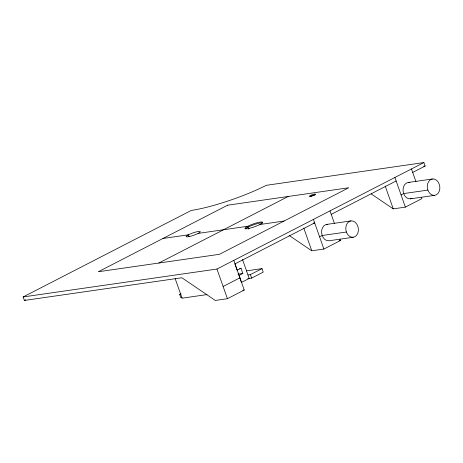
<?xml version="1.0" encoding="UTF-8"?>
<svg xmlns="http://www.w3.org/2000/svg" width="463" height="463" viewBox="0 0 463 463"><rect width="100%" height="100%" fill="white"/><g stroke="black" fill="none" stroke-linecap="round" stroke-linejoin="round"><path stroke-width="0.69" d="M233.78 260.385L244.227 290.046L227.414 298.699L215.301 300.441L181.855 277.759L24.377 300.441L23.15 296.951L191.283 210.434L193.465 210.092A56.266 9.289 -19.4 0 0 266.242 185.327L423.894 162.559L425.121 166.049L412.707 172.433M24.377 300.441L25.662 299.781M158.855 263.03L288.183 196.48M23.15 296.951L216.968 269.038L423.894 162.559M235.007 263.875L314.672 222.882L313.248 223.085M331.23 214.363L396.149 180.952M182.138 297.692L180.929 297.871L179.696 294.381L180.917 293.75M237.195 270.201L241.009 268.239L242.849 273.471L239.099 275.398M223.108 286.487L239.921 277.835M319.592 236.836L322.179 235.505L346.405 232.021M401.068 194.911L403.655 193.58L427.881 190.09M247.96 274.964L250.385 274.617L262.023 268.627L263.25 272.117L251.612 278.107L247.803 278.651M241.559 282.378L249.187 278.454L242.519 259.511M289.086 235.407L311.778 250.796L323.892 249.053L340.444 240.534L339.969 239.174M371.158 193.881L393.255 208.871L405.368 207.123L421.92 198.604L421.446 197.25M423.697 166.252L425.121 166.049M408.204 182.48L432.43 178.99M410.484 198.824L434.711 195.334A8.253 6.251 81.8 0 0 438.368 182.347A8.253 6.251 81.8 0 0 427.633 183.805A8.253 6.251 81.8 0 0 434.711 195.334M162.953 238.474L188.389 234.81L189.008 236.558M198.083 233.416L247.746 226.262L248.77 229.173M259.859 224.52L284.091 221.03M326.728 224.405L350.954 220.915M353.234 237.264A8.253 6.251 81.8 0 1 346.156 225.73A8.253 6.251 81.8 0 1 356.892 224.277A8.253 6.251 81.8 0 1 353.234 237.264L329.008 240.754A8.253 6.251 81.8 0 1 321.594 232.704A8.253 6.251 81.8 0 1 327.821 224.387M339.02 240.737L340.444 240.534M239.597 268.442L241.009 268.239M246.374 270.878L262.023 268.627M237.907 274.183L242.849 273.471M179.696 294.381L180.911 294.208M207.042 294.59L182.057 298.184L175.147 278.564M242.797 290.255L244.227 290.046M411.474 168.943L415.982 181.739M394.922 177.462L405.368 207.123M385.216 186.051L393.255 208.871M329.997 210.873L334.506 223.67M313.445 219.393L323.892 249.053M303.74 227.981L311.778 250.796M250.385 274.617L251.612 278.107M235.054 264.118L237.131 270.236M239.035 275.433L241.431 282.447M216.968 269.038L227.414 298.699M412.047 198.332A8.253 6.251 81.8 0 1 403.146 191.497A8.253 6.251 81.8 0 1 409.848 182.538M310.604 196.428A3.282 0.544 -19.4 0 1 314.985 194.946M245.633 228.681A9.376 1.545 -19.4 0 1 254.401 224.526A9.376 1.545 -19.4 0 1 262.741 222.946M227.617 205.202L98.289 271.752L219.421 254.309L348.755 187.758L227.617 205.202M249.129 228.381A9.376 1.545 -19.4 0 0 262.66 222.425A9.376 1.545 -19.4 0 0 249.626 225.371A9.376 1.545 -19.4 0 0 249.129 228.381M310.806 196.283A3.282 0.544 -19.4 0 0 315.54 194.2A3.282 0.544 -19.4 0 0 310.98 195.23A3.282 0.544 -19.4 0 0 310.806 196.283M189.494 236.506A7.501 1.239 -19.4 0 0 200.323 231.737A7.501 1.239 -19.4 0 0 189.894 234.099A7.501 1.239 -19.4 0 0 189.494 236.506"/></g></svg>
